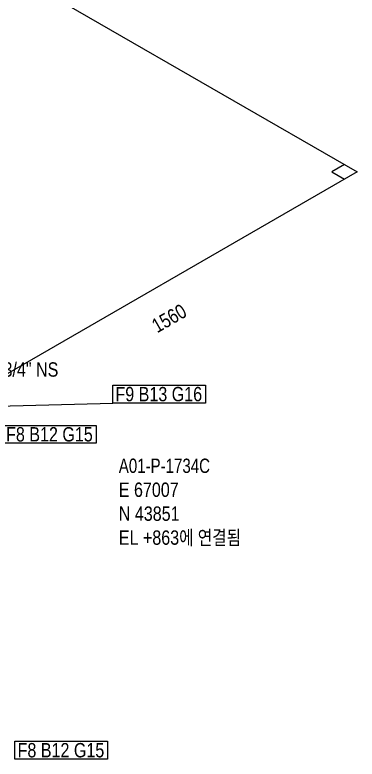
# Model space of a CAD drawing. Header units: millimetres. Extents: x 0 to 594, y 0 to 420.
# Drawn here: x 324.9 to 384.4, y 144.4 to 274 of the extents above; entities that cross this region are included whole.
import ezdxf
from ezdxf import colors
from ezdxf.entities.mleader import LeaderData, LeaderLine
from ezdxf.enums import TextEntityAlignment as Align
from ezdxf.math import Vec2, Vec3

# ---------------------------------------------------------------- set-up
doc = ezdxf.new("R2010")
doc.units = ezdxf.units.MM
doc.header["$LTSCALE"] = 0.25
for name, color, linetype in [('기울이기 상자', 7, 'Continuous'), ('주석', 7, 'Continuous'), ('치수', 1, 'Continuous')]:
    doc.layers.add(name, color=color, linetype=linetype)
doc.styles.add('AdskIsoAnnotation', font='arial.ttf', dxfattribs={"width": 0.8, "height": 1})
doc.styles.add('AdskIsoMetric', font='arial.ttf', dxfattribs={"width": 0.8, "height": 2.5})
doc.styles.add('AdskIsoMetric-30', font='arial.ttf', dxfattribs={"width": 0.8, "height": 2.5})
doc.styles.add('AdskIsoMetric30', font='arial.ttf', dxfattribs={"width": 0.8, "oblique": 30, "height": 2.5})
doc.styles.get("Standard").update_dxf_attribs({"font": 'arial.ttf'})
doc.dimstyles.new('AdskIsoMetric', dxfattribs={"dimtxt": 2.5, "dimasz": 2.5, "dimexe": 1, "dimexo": 2, "dimgap": 0.8, "dimtad": 1, "dimdec": 0, "dimrnd": 1, "dimzin": 0, "dimdsep": 46, "dimtxsty": 'AdskIsoMetric', "dimcen": 0, "dimclrt": 7, "dimadec": 0, "dimazin": 0, "dimtfac": 1, "dimtdec": 0, "dimtmove": 1, "dimatfit": 3, "dimfxl": 0, "dimfrac": 2, "dimtolj": 1, "dimtzin": 0, "dimarcsym": 0})

# ---------------------------------------------------------------- blocks, each defined once
blk = doc.blocks.new('*D129')
at = {"layer": 'Defpoints', "color": 0}
for p in [(278.666773398041, 307.742829066346), (384.4211807792203, 246.6854934968327), (384.4220468046221, 246.6859934968316)]:
    blk.add_point(p, dxfattribs=at)
at = {"layer": '치수', "color": 7, "insert": (337.2872796296385, 280.5300585496776), "char_height": 2.5, "attachment_point": 5, "rotation": 329.99999999999903, "style": 'AdskIsoMetric30'}
blk.add_mtext('\\A1;1560', dxfattribs=at)
blk = doc.blocks.new('*D130')
at = {"layer": 'Defpoints', "color": 0}
for p in [(384.4211807792204, 246.6854934968328), (307.5861086980368, 202.3247439465532), (307.5869747234385, 202.3242439465545)]:
    blk.add_point(p, dxfattribs=at)
at = {"layer": '치수', "color": 7, "insert": (351.746947279616, 221.1892214536163), "char_height": 2.5, "attachment_point": 5, "rotation": 30.000000000561837, "style": 'AdskIsoMetric-30'}
blk.add_mtext('\\A1;1560', dxfattribs=at)
blk = doc.blocks.new('AnnoRect')
at = {"color": 0, "linetype": 'ByBlock', "lineweight": -2}
blk.add_wipeout([(-0.8095147142857141, -0.5999939999999999), (-0.8095147142857141, 0.5999939999999997), (0.8095147142857136, 0.5999939999999997), (0.8095147142857136, -0.5999939999999997)], dxfattribs=at)
blk.add_lwpolyline([(-0.8095147142857141, -0.5999939999999999), (-0.8095147142857141, 0.5999940000000001), (0.8095147142857141, 0.5999940000000004), (0.8095147142857141, -0.5999939999999997)], close=True, dxfattribs=at)
at = {"color": 0, "linetype": 'ByBlock', "lineweight": -2, "style": 'AdskIsoAnnotation', "width": 0.8}
blk.add_attdef('XX', text='', height=1, dxfattribs=at).set_placement((0, 0), align=Align.MIDDLE_CENTER)

msp = doc.modelspace()

# ---------------------------------------------------------------- linework, layer by layer
at = {"layer": '기울이기 상자'}
msp.add_lwpolyline([(290.9876716852657, 300.6293551235588), (384.4211807792203, 246.6854934968328), (316.5377650067112, 207.4929851261763)], dxfattribs=at)
at = {"layer": '기울이기 상자', "color": 1}
msp.add_lwpolyline([(382.2214762536078, 247.9554934968328), (380.0217717280077, 246.6854934968112), (382.2214762536203, 245.4154934968112)], dxfattribs=at)

# ---------------------------------------------------------------- block references
at = {"layer": '주석'}
ref = msp.add_blockref('AnnoRect', (333.0000021230057, 145.9999993201819), dxfattribs=dict(at, xscale=9.956642066420665, yscale=2.585266030013643, zscale=2.5))
ref.add_attrib('XX_001', 'F8 B12 G15', (325.4085969388311, 144.7499993201819), dxfattribs={"layer": '0', "color": 0, "linetype": 'ByBlock', "lineweight": -2, "height": 2.5, "style": 'AdskIsoAnnotation', "width": 0.8})

# ---------------------------------------------------------------- texts
at = {"layer": '주석', "char_height": 2.5, "attachment_point": 7, "style": 'AdskIsoAnnotation'}
for s, insert in [('{\\Q0;10"X3/4" NS}', (317.0000021230082, 210.9999993201798)), ('\\P{\\fGulim|b0|i0|c129|p50;A01-P-1734C\\P}E 67007\\PN 43851\\PEL +863{\\fGulim|b0|i0|c129|p50;에 연결됨}', (343.0000021230076, 181.5027289317792))]:
    msp.add_mtext(s, dxfattribs=dict(at, insert=insert))

# ---------------------------------------------------------------- dimensions: what is measured, and where the dimension line sits
at = {"layer": '치수'}
for base, p1, p2, angle, override, picture, middle in [((384.4220468046221, 246.6859934968316), (278.666773398041, 307.742829066346), (384.4211807792203, 246.6854934968328), 329.999999999999, {"dimtad": 0, "dimlfac": 12.77402367340509, "dimtxsty": 'AdskIsoMetric30', "dimse1": 1, "dimse2": 1, "dimsd1": 1, "dimsd2": 1, "dimtmove": 2}, '*D129', (337.2872796296385, 280.5300585496776)), ((307.5869747234385, 202.3242439465545), (384.4211807792203, 246.6854934968328), (307.5861086980368, 202.3247439465532), 210.0000000005618, {"dimtad": 0, "dimlfac": 17.58193691315396, "dimtxsty": 'AdskIsoMetric-30', "dimse1": 1, "dimse2": 1, "dimsd1": 1, "dimsd2": 1, "dimtmove": 2}, '*D130', (351.746947279616, 221.1892214536163))]:
    dim = msp.add_linear_dim(base=base, p1=p1, p2=p2, angle=angle, text='1560', dimstyle='AdskIsoMetric', override=override, dxfattribs=at)
    dim.commit()
    dim.dimension.update_dxf_attribs({"geometry": picture, "text_midpoint": middle, "dimtype": 160})

# ---------------------------------------------------------------- leaders
at = {"layer": '주석'}
ml = msp.add_multileader_mtext('Standard', dxfattribs=at)
ml.set_content('')
ml.set_leader_properties()
ml.build(insert=Vec2(0, 0))
ml.multileader.update_dxf_attribs({"dogleg_length": 0, "arrow_head_size": 2.5})
ctx = ml.context
ctx.base_point, ctx.arrow_head_size, ctx.plane_origin = Vec3(341.9489152828691, 206.4478320316432), 2.5, Vec3(2.123008698617923e-06, -6.798160612936559e-07)
notes = []
notes.append((ctx, [(0, (1, 1, 0), (341.9489152828691, 206.4478320316432), (-1, 0), 0, [(0, [(311.8542091132304, 205.6660830360084)], 0, [])])]))
ctx.mtext, ml.multileader.dxf.content_type = None, 0
for ctx, leaders in notes:
    for number, flags, end, landing, length, lines in leaders:
        leader = LeaderData()
        leader.index, (leader.has_last_leader_line, leader.has_dogleg_vector, leader.attachment_direction) = number, flags
        leader.last_leader_point, leader.dogleg_vector, leader.dogleg_length = Vec3(end), Vec3(landing), length
        for number, points, colour, breaks in lines:
            line = LeaderLine()
            line.index, line.vertices, line.color, line.breaks = number, Vec3.list(points), colors.encode_raw_color(colour), breaks
            leader.lines.append(line)
        ctx.leaders.append(leader)

# ---------------------------------------------------------------- next in the draw order: block references
ref = msp.add_blockref('AnnoRect', (350.0000021230112, 207.9999993201844), dxfattribs=dict(at, xscale=9.945571955719558, yscale=2.586971350613916, zscale=2.5))
ref.add_attrib('XX_001', 'F9 B13 G16', (342.4167824777179, 206.7508519804845), dxfattribs={"layer": '0', "color": 0, "linetype": 'ByBlock', "lineweight": -2, "height": 2.5, "style": 'AdskIsoAnnotation', "width": 0.8})
ref = msp.add_blockref('AnnoRect', (331.0000021230105, 200.9999993201863), dxfattribs=dict(at, xscale=9.956642066420665, yscale=2.585266030013643, zscale=2.5))
ref.add_attrib('XX_001', 'F8 B12 G15', (323.4085969388359, 199.7499993201863), dxfattribs={"layer": '0', "color": 0, "linetype": 'ByBlock', "lineweight": -2, "height": 2.5, "style": 'AdskIsoAnnotation', "width": 0.8})

doc.saveas('drawing.dxf')
